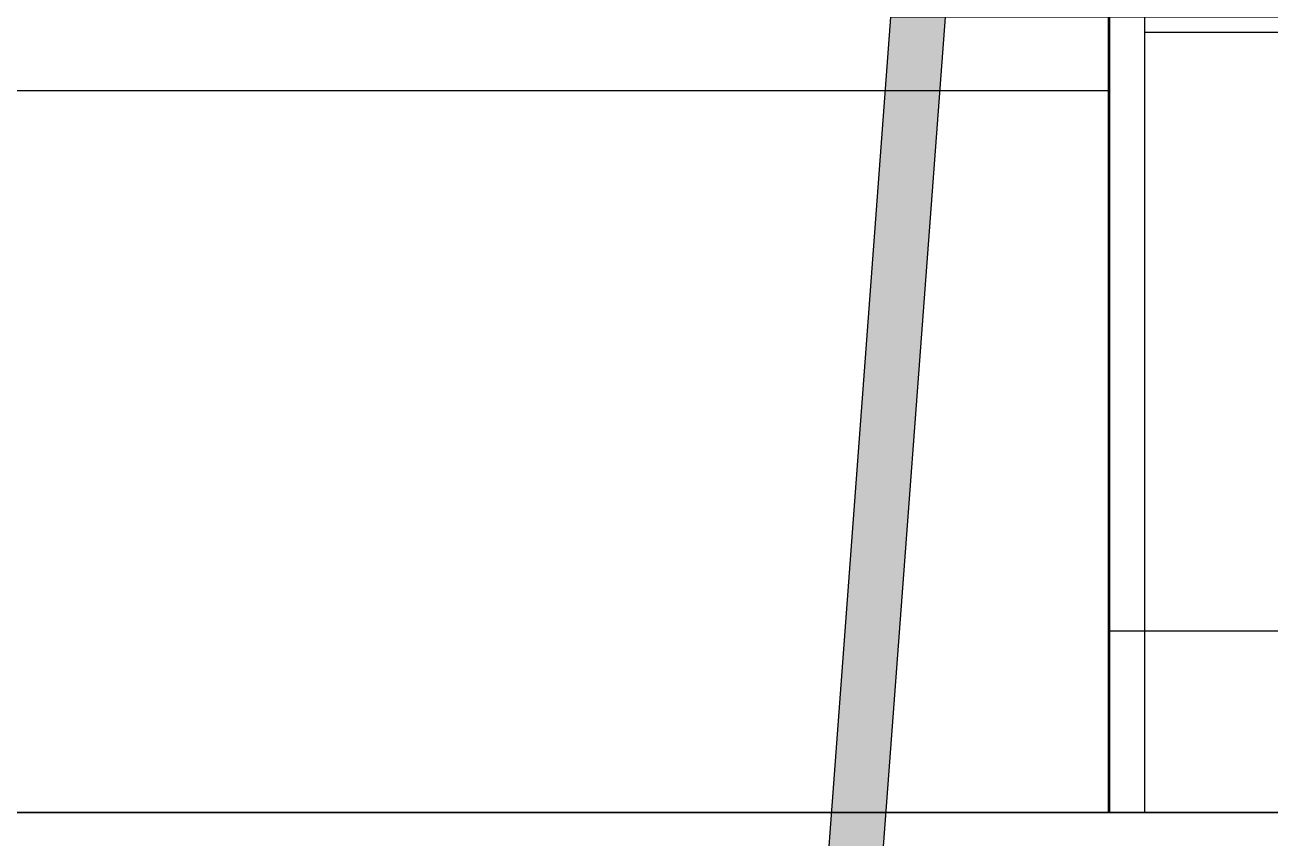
# Model space of a CAD drawing. Header units: metres. Extents: x 5805.4 to 5902.4, y 1788.4 to 1816.4.
# Drawn here: x 5848.581 to 5849.267, y 1789.106 to 1789.554 of the extents above; entities that cross this region are included whole.
import ezdxf

# ---------------------------------------------------------------- set-up
doc = ezdxf.new("R2010")
doc.units = ezdxf.units.M
doc.header["$LTSCALE"] = 0.02
doc.set_wipeout_variables(frame=1)
doc.layers.add('A-Muebles', color=7, linetype='Continuous')
doc.layers.add('HACHT', color=9, linetype='Continuous')
doc.layers.add('paredes', color=5, linetype='Continuous', lineweight=40)

# ---------------------------------------------------------------- blocks, each defined once
blk = doc.blocks.new('cres_cor_elev')
at = {"extrusion": (0, 0, -1)}
for p, q in [((23.418, 5.229), (23.418, 35.563)), ((23.563, 5.229), (23.418, 5.229)), ((23.563, 4.588), (23.563, 5.229)), ((23.563, 3.667), (23.563, 4.588)), ((23.563, 4.588), (23.563, 4.588)), ((-2.231, 3.667), (23.563, 3.667)), ((-2.231, 3.667), (23.563, 3.667)), ((23.563, 3.667), (-2.231, 3.667))]:
    blk.add_line(p, q, dxfattribs=at)
for p, q in [((23.418, 5.229), (23.418, 35.563)), ((23.563, 5.229), (23.418, 5.229)), ((23.418, 5.229), (23.563, 5.229)), ((23.563, 4.588), (23.563, 5.229)), ((23.563, 4.588), (23.563, 5.229)), ((-2.231, 4.588), (23.563, 4.588)), ((23.563, 3.667), (23.563, 4.588)), ((23.563, 4.588), (23.563, 4.588)), ((23.563, 4.588), (23.563, 3.667)), ((-2.231, 3.667), (23.563, 3.667)), ((-2.231, 3.667), (23.563, 3.667)), ((23.563, 3.667), (-2.231, 3.667)), ((23.563, 3.667), (-2.231, 3.667))]:
    blk.add_line(p, q)
blk.add_lwpolyline([(21.496, 5.229), (23.418, 5.229), (23.418, 35.563), (21.496, 35.563)], close=True)
blk = doc.blocks.new('CASTER')
for p, q in [((-0.983, -0.254), (0.985, -0.254)), ((-0.983, -0.475), (-0.983, -0.254)), ((0.985, -0.254), (0.985, -0.475)), ((-0.983, -0.471), (0.52, -0.471)), ((-0.686, -0.475), (-0.686, -0.652)), ((0.52, -0.471), (0.985, -0.471)), ((0.614, -0.652), (0.614, -0.475)), ((-0.686, -0.652), (0.28, -2.685)), ((1.505, -1.005), (0.614, -0.652)), ((0.8, -2.685), (1.505, -1.005)), ((0.28, -2.685), (0.8, -2.685))]:
    blk.add_line(p, q)
blk.add_arc((0.532, -2.459), 1.469, 128.7974, 54.0441)
blk = doc.blocks.new('HNR_ZONE')
at = {"extrusion": (0, 0, -1)}
for p, q in [((64.022, 66.43), (64.022, 5.229)), ((38.761, 5.229), (38.761, 35.563)), ((38.615, 4.588), (38.615, 5.229)), ((38.615, 5.229), (38.761, 5.229)), ((38.615, 3.667), (38.615, 4.588)), ((38.615, 4.588), (38.615, 4.588))]:
    blk.add_line(p, q, dxfattribs=at)
for p, q in [((64.022, 66.43), (64.022, 5.229)), ((64.022, 66.43), (64.022, 5.229)), ((38.761, 5.229), (38.761, 35.563)), ((38.615, 4.588), (38.615, 5.229)), ((38.615, 5.229), (38.761, 5.229)), ((38.761, 5.229), (38.615, 5.229)), ((38.615, 4.588), (38.615, 5.229)), ((38.615, 3.667), (38.615, 4.588)), ((38.615, 4.588), (38.615, 4.588)), ((38.615, 4.588), (38.615, 3.667))]:
    blk.add_line(p, q)
blk.add_lwpolyline([(40.682, 5.229), (38.761, 5.229), (38.761, 35.563), (40.682, 35.563)], close=True)
at = {"xscale": -1}
blk.add_blockref('cres_cor_elev', (87.972, 0), dxfattribs=at)
for points in [[(42.575, 3.453), (42.575, 3.667), (40.607, 3.667), (40.607, 3.453), (40.895, 3.453), (40.904, 3.453), (40.904, 3.276), (41.215, 2.62), (41.046, 2.468), (40.902, 2.286), (40.798, 2.105), (40.714, 1.89), (40.656, 1.569), (40.653, 1.491), (40.658, 1.343), (40.681, 1.177), (40.748, 0.945), (40.855, 0.724), (41.042, 0.471), (41.199, 0.324), (41.426, 0.174), (41.694, 0.063), (42.049, 0.001), (42.175, 0), (42.557, 0.065), (42.927, 0.24), (43.206, 0.477), (43.406, 0.756), (43.559, 1.171), (43.59, 1.486), (43.587, 1.56), (43.523, 1.906), (43.432, 2.131), (43.273, 2.379), (43.107, 2.557), (43.03, 2.621), (42.983, 2.657), (43.095, 2.922), (42.204, 3.276), (42.204, 3.453)], [(62.578, 3.453), (62.578, 3.667), (60.61, 3.667), (60.61, 3.453), (60.899, 3.453), (60.907, 3.453), (60.907, 3.276), (61.218, 2.62), (61.049, 2.468), (60.905, 2.286), (60.801, 2.105), (60.717, 1.89), (60.659, 1.569), (60.656, 1.491), (60.661, 1.343), (60.685, 1.177), (60.752, 0.945), (60.858, 0.724), (61.045, 0.471), (61.202, 0.324), (61.429, 0.174), (61.697, 0.063), (62.052, 0.001), (62.178, 0), (62.561, 0.065), (62.93, 0.24), (63.209, 0.477), (63.409, 0.756), (63.563, 1.171), (63.593, 1.486), (63.59, 1.56), (63.526, 1.906), (63.435, 2.131), (63.276, 2.379), (63.11, 2.557), (63.033, 2.621), (62.987, 2.657), (63.098, 2.922), (62.207, 3.276), (62.207, 3.453)]]:
    blk.add_wipeout(points)
for p, q in [((64.409, 5.229), (40.682, 5.229)), ((64.022, 5.229), (64.409, 5.229)), ((64.409, 5.229), (64.409, 4.588)), ((64.409, 4.588), (64.409, 5.229)), ((64.409, 4.588), (38.615, 4.588)), ((64.409, 4.588), (64.409, 4.588)), ((64.409, 4.588), (64.409, 3.667)), ((64.409, 3.667), (38.615, 3.667)), ((64.409, 3.667), (38.615, 3.667)), ((38.615, 3.667), (64.409, 3.667)), ((38.615, 3.667), (64.409, 3.667))]:
    blk.add_line(p, q)
at = {"extrusion": (0, 0, -1)}
for p, q in [((64.022, 5.229), (64.409, 5.229)), ((64.409, 5.229), (64.409, 4.588)), ((64.409, 4.588), (64.409, 4.588)), ((64.409, 3.667), (38.615, 3.667)), ((64.409, 3.667), (38.615, 3.667)), ((38.615, 3.667), (64.409, 3.667))]:
    blk.add_line(p, q, dxfattribs=at)
for points in [[(42.575, 3.453), (42.575, 3.667), (40.607, 3.667), (40.607, 3.453), (40.895, 3.453), (40.904, 3.453), (40.904, 3.276), (41.215, 2.62), (41.046, 2.468), (40.902, 2.286), (40.798, 2.105), (40.714, 1.89), (40.656, 1.569), (40.653, 1.491), (40.658, 1.343), (40.681, 1.177), (40.748, 0.945), (40.855, 0.724), (41.042, 0.471), (41.199, 0.324), (41.426, 0.174), (41.694, 0.063), (42.049, 0.001), (42.175, 0), (42.557, 0.065), (42.927, 0.24), (43.206, 0.477), (43.406, 0.756), (43.559, 1.171), (43.59, 1.486), (43.587, 1.56), (43.523, 1.906), (43.432, 2.131), (43.273, 2.379), (43.107, 2.557), (43.03, 2.621), (42.983, 2.657), (43.095, 2.922), (42.204, 3.276), (42.204, 3.453), (42.575, 3.453), (42.575, 3.453)], [(62.578, 3.453), (62.578, 3.667), (60.61, 3.667), (60.61, 3.453), (60.899, 3.453), (60.907, 3.453), (60.907, 3.276), (61.218, 2.62), (61.049, 2.468), (60.905, 2.286), (60.801, 2.105), (60.717, 1.89), (60.659, 1.569), (60.656, 1.491), (60.661, 1.343), (60.685, 1.177), (60.752, 0.945), (60.858, 0.724), (61.045, 0.471), (61.202, 0.324), (61.429, 0.174), (61.697, 0.063), (62.052, 0.001), (62.178, 0), (62.561, 0.065), (62.93, 0.24), (63.209, 0.477), (63.409, 0.756), (63.563, 1.171), (63.593, 1.486), (63.59, 1.56), (63.526, 1.906), (63.435, 2.131), (63.276, 2.379), (63.11, 2.557), (63.033, 2.621), (62.987, 2.657), (63.098, 2.922), (62.207, 3.276), (62.207, 3.453), (62.578, 3.453), (62.578, 3.453)]]:
    blk.add_lwpolyline(points, close=True)
for p in [(41.589, 3.927), (61.593, 3.927)]:
    blk.add_blockref('CASTER', p)
blk = doc.blocks.new('front_counter_new')
at = {"color": 1}
blk.add_lwpolyline([(8.966, 0), (194.981, 0), (194.981, 34), (8.966, 34)], close=True, dxfattribs=at)
blk.add_wipeout([(8.966, 0), (194.981, 0), (194.981, 34), (8.966, 34)], dxfattribs=at)
blk.add_wipeout([(8.966, 0), (204.929, 0), (204.929, 39.714), (8.966, 39.714)], dxfattribs=at)
for p, q in [((134.026, 0), (134.026, 39.714)), ((134.048, 39.714), (134.048, 0)), ((134.946, 0), (134.946, 39.714)), ((204.929, 4.599), (134.048, 4.599)), ((204.929, 4.599), (134.048, 4.599)), ((204.929, 0), (8.966, 0))]:
    blk.add_line(p, q, dxfattribs=at)
at = {"color": 9}
for p, q in [((204.929, 19.774), (134.946, 19.774)), ((134.048, 18.303), (79.785, 18.301))]:
    blk.add_line(p, q, dxfattribs=at)
blk = doc.blocks.new('SD')
at = {"layer": 'A-Muebles'}
h = blk.add_hatch(color=7, dxfattribs=at)
h.set_gradient(color1=(249, 247, 246), color2=(210, 195, 188), one_color=1, tint=0.78, name='CYLINDER')
h.paths.add_polyline_path([(6138.65029, 1968.93314), (6138.68041, 1968.93314), (6138.64393, 1969.42236), (6138.61385, 1969.42236)])
h.paths.add_polyline_path([(6138.27401, 1969.42236), (6138.24393, 1969.42236), (6138.20745, 1968.93314), (6138.23756, 1968.93314)])
at = {"layer": 'A-Muebles', "color": 8}
for points in [[(6138.68041, 1968.93314), (6138.64393, 1969.42236), (6138.24393, 1969.42236), (6138.20745, 1968.93314)], [(6138.27401, 1969.42236), (6138.23756, 1968.93314)]]:
    blk.add_lwpolyline(points, dxfattribs=at)

msp = doc.modelspace()

# ---------------------------------------------------------------- linework, layer by layer
at = {"layer": 'HACHT', "color": 7}
msp.add_lwpolyline([(5852.83007, 1789.11963), (5842.04676, 1789.11963)], dxfattribs=at)
at = {"layer": 'paredes'}
msp.add_lwpolyline([(5852.83007, 1789.11963), (5844.1713, 1789.11963)], dxfattribs=at)

# ---------------------------------------------------------------- next in the draw order: block references
at = {"xscale": 0.02539583333333333, "yscale": 0.02539583333333333, "zscale": 0.02539583333333333}
msp.add_blockref('HNR_ZONE', (5847.59989, 1789.12292), dxfattribs=at)

# ---------------------------------------------------------------- next in the draw order: block references
at = {"layer": 'A-Muebles', "color": 1, "xscale": 0.02174573391926585, "yscale": 0.02174573391926585, "zscale": 0.02174573391926585}
msp.add_blockref('front_counter_new', (5846.26368, 1789.11963), dxfattribs=at)

# ---------------------------------------------------------------- next in the draw order: block references
msp.add_blockref('SD', (-289.18603, -179.86417))

doc.saveas('drawing.dxf')
